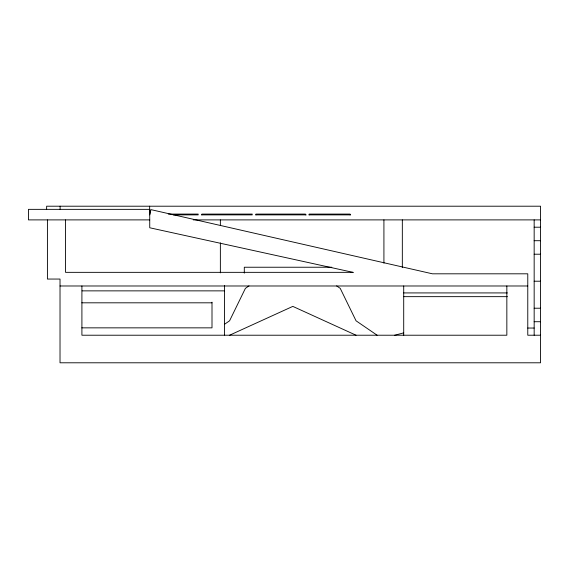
<?xml version="1.0" encoding="UTF-8"?>
<svg xmlns="http://www.w3.org/2000/svg" width="569" height="569" viewBox="0 0 569 569"><rect width="100%" height="100%" fill="white"/><g stroke="black" fill="none" stroke-linecap="round" stroke-linejoin="round"><path stroke-width="0.85" d="M149.732 214.876L150.927 209.627L432.433 273.81L527.776 273.81L527.776 335.219L540.55 335.219M248.987 285.908L245.388 288.369L229.584 320.802L224.499 324.287M229.584 335.219L292.815 306.392L356.045 335.219M394.424 335.333L403.706 332.858M149.732 214.086L149.64 206.206M168.303 214.086L198.183 214.086L198.183 214.876L173.111 214.876M201.518 214.876L252.223 214.876L252.223 214.086L201.903 214.086L201.903 214.876M255.666 214.876L306.264 214.876M308.924 214.876L350.646 214.876M149.732 219.89L28.45 219.89L28.45 209.356L149.732 209.356L149.732 227.771L353.264 272.409M193.254 219.89L540.55 219.89M534.163 227.209L540.55 227.209M534.163 240.708L540.55 240.708M534.163 254.215L540.55 254.215M331.798 267.238L244.3 267.238L244.3 273.141M352.993 272.345L65.535 272.345L65.535 219.89M534.163 281.214L540.55 281.214M60.022 285.987L527.776 285.987M82.078 290.866L224.492 290.866M403.706 292.921L507.392 292.921M403.706 296.655L507.392 296.655M81.822 302.815L212.002 302.815M534.163 308.22L540.55 308.22M534.163 321.72L540.55 321.72M81.822 327.851L212.002 327.851L212.002 302.189M527.776 328.043L534.163 328.043M336.642 285.908L340.234 288.369L356.045 320.802L377.119 335.219M534.163 219.89L534.163 335.219M506.844 285.987L506.844 335.219L81.908 335.219L81.908 285.987M403.706 285.987L403.706 335.404M402.333 219.89L402.333 267.572M383.919 219.89L383.919 263.163M350.042 214.876L350.042 214.086L309.18 214.086L309.18 214.876M305.453 214.876L305.453 214.086L255.95 214.086L255.95 214.876M224.492 285.517L224.492 335.091M220.367 219.89L220.367 225.189M220.367 242.849L220.367 272.871M60.108 206.206L60.108 209.356M47.419 219.89L47.419 279.052L60.022 279.052L60.022 362.794L540.55 362.794L540.55 206.206L46.63 206.206L46.63 209.356"/></g></svg>
